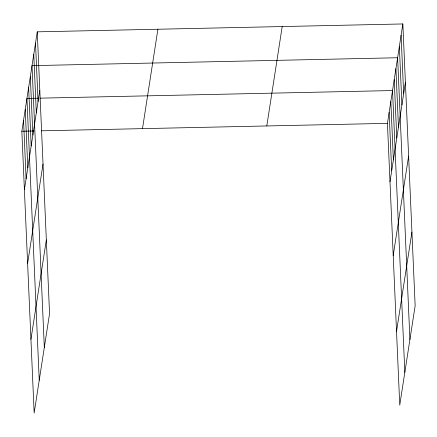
<?xml version="1.0" encoding="UTF-8"?>
<svg xmlns="http://www.w3.org/2000/svg" width="437" height="437" viewBox="0 0 437 437"><rect width="100%" height="100%" fill="white"/><g stroke="black" fill="none" stroke-linecap="round" stroke-linejoin="round"><path stroke-width="0.66" d="M37.254 31.841L49.556 313.646L34.152 413.052L21.85 131.242L37.254 31.841L402.848 23.948L415.15 305.758L399.746 405.159L387.444 123.354L402.848 23.948M24.401 189.702L39.805 90.301M27.618 263.407L43.023 164.006M30.934 339.347L46.338 239.94M142.495 128.636L157.899 29.235M266.799 125.954L282.198 26.553M389.995 181.814L405.399 82.413M393.213 255.519L408.617 156.118M396.528 331.459L411.933 232.052M38.522 98.188L26.93 98.44L39.237 380.245M39.882 98.161L392.524 90.552L404.831 372.357M21.85 131.242L34.119 130.98M41.619 130.816L387.444 123.354M401.1 35.217L403.651 93.676M399.352 46.48L401.909 104.946M409.911 339.554L397.61 57.75L32.016 65.637L44.317 347.442M395.917 68.68L398.468 127.145M394.223 79.616L396.774 138.076M390.831 101.482L393.382 159.947M389.138 112.418L391.689 170.883M35.506 43.105L38.057 101.564M33.764 54.368L36.315 112.833M30.322 76.568L32.873 135.033M28.629 87.504L31.18 145.969M25.237 109.376L27.793 167.835M23.543 120.306L26.094 178.771"/></g></svg>
